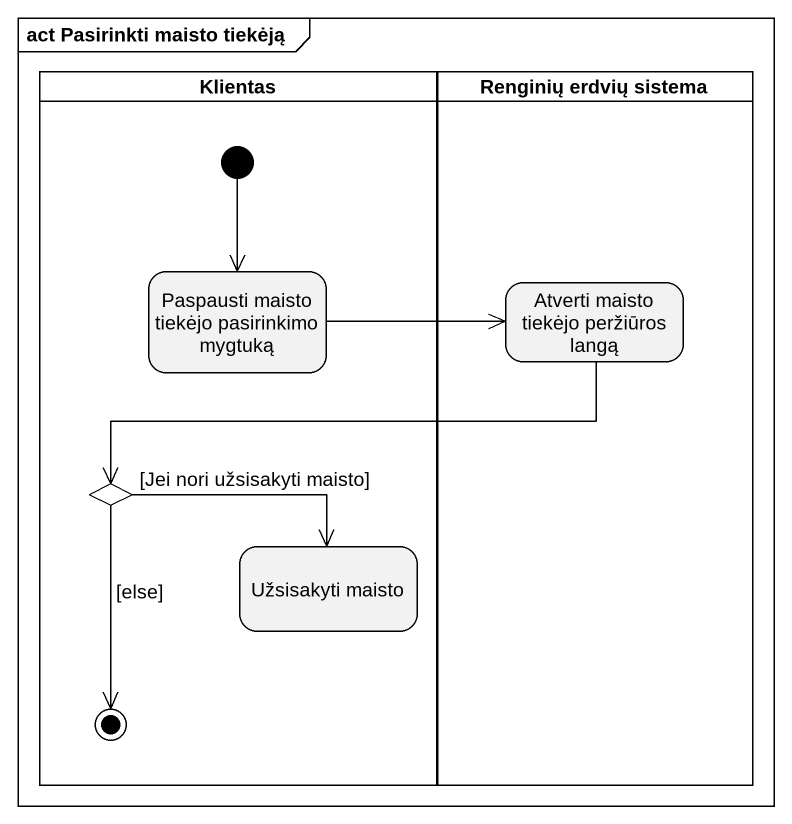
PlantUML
@startuml
mainframe act Pasirinkti maisto tiekėją
hide empty description
state Klientas <<partition>> {
  state "Paspausti maisto tiekėjo pasirinkimo mygtuką" as Paspausti_maisto_tiekėjo
  state choice1 <<choice>>
  state "Užsisakyti maisto" as Užsisakyti_maisto
  [*] --> Paspausti_maisto_tiekėjo
  choice1 --> [*] : [else]
}
state "Renginių erdvių sistema" as Renginių_erdvių_sistema <<partition>> {
  state "Atverti maisto tiekėjo peržiūros langą" as Atverti_maisto_tiekėjo
}
Paspausti_maisto_tiekėjo -right-> Atverti_maisto_tiekėjo
Atverti_maisto_tiekėjo -left-> choice1
choice1 -right-> Užsisakyti_maisto : [Jei nori užsisakyti maisto]
@enduml
